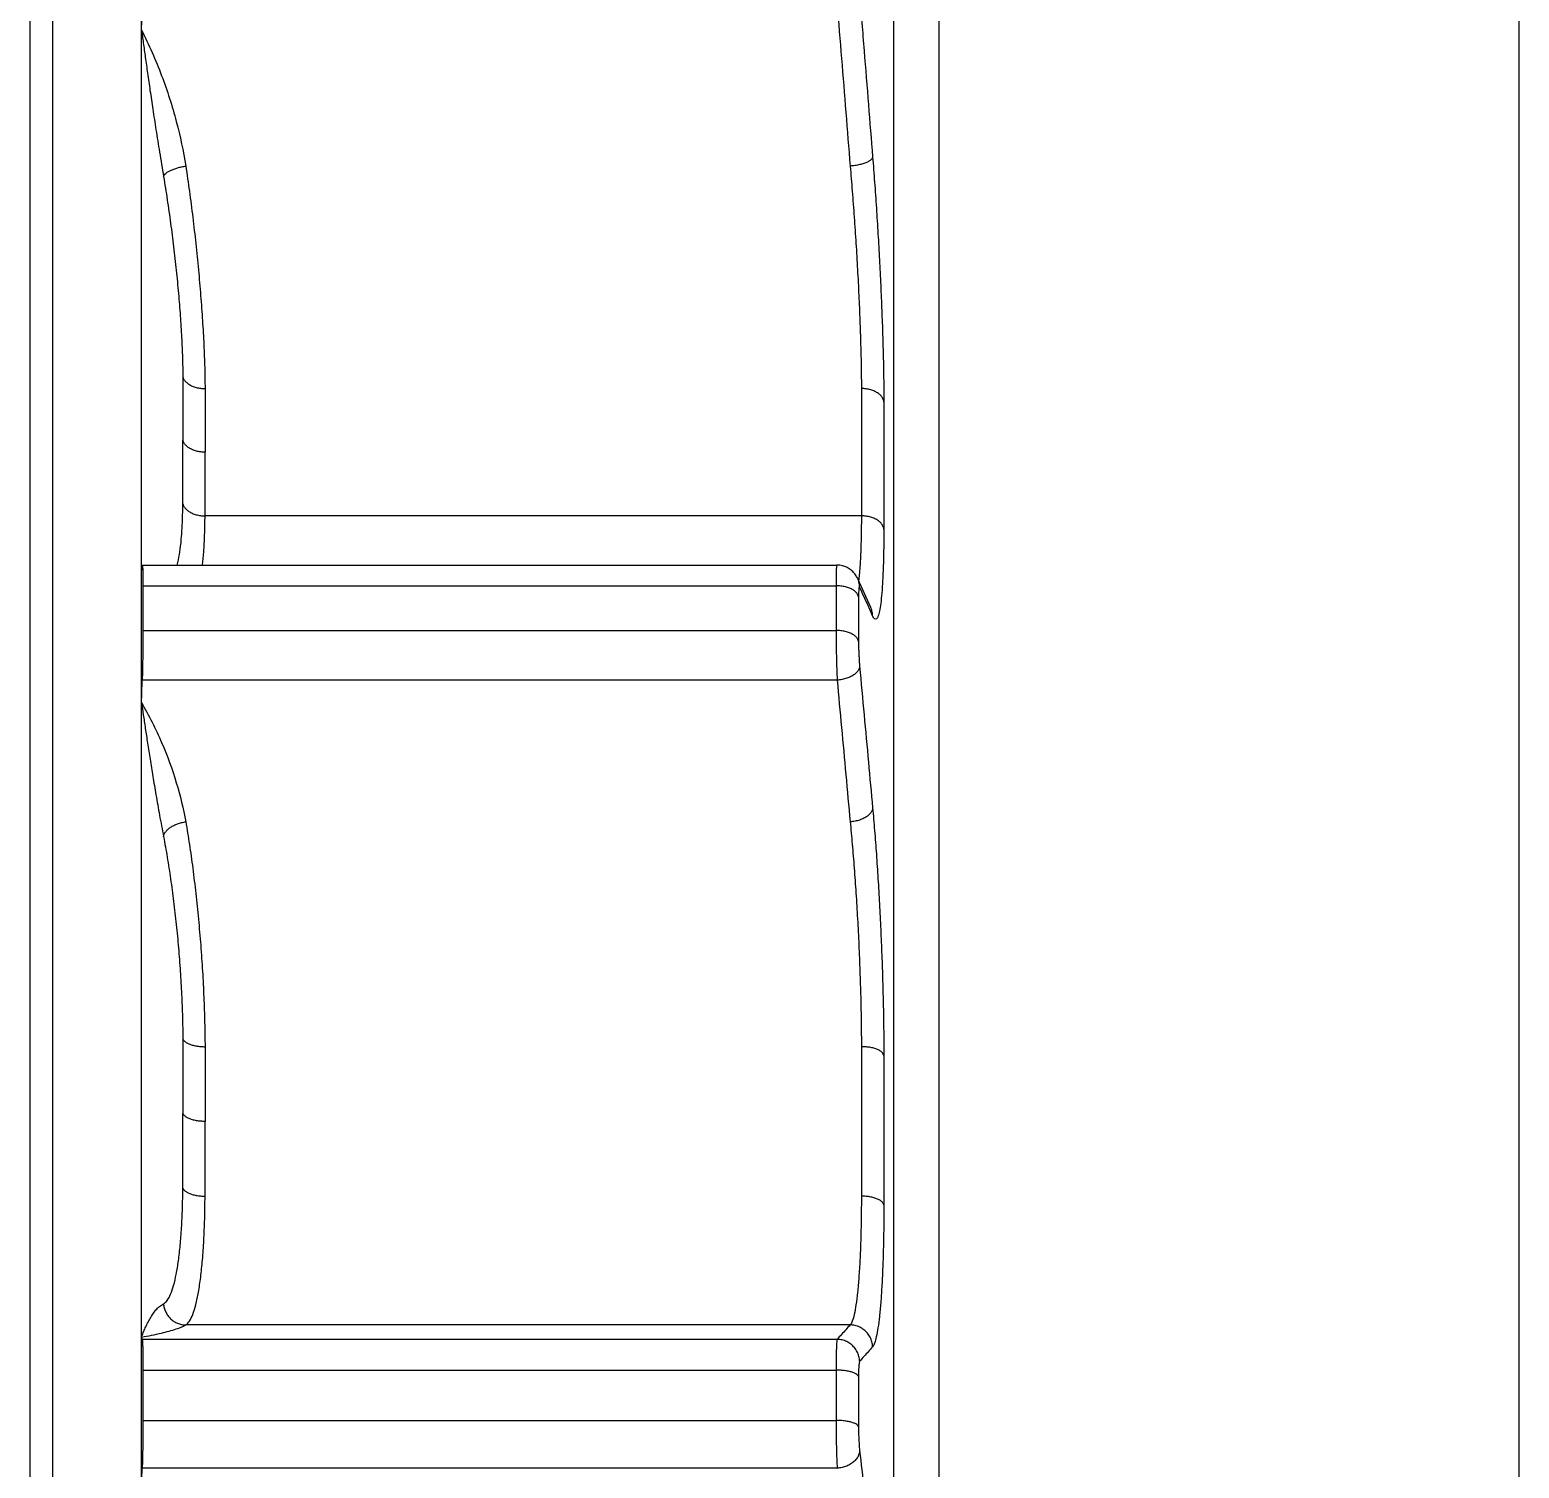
# Model space of a CAD drawing. Extents: x 21 to 383, y 33 to 269.
# Drawn here: x 309.6 to 342.51, y 214.27 to 246.05 of the extents above; entities that cross this region are included whole.
import ezdxf

# ---------------------------------------------------------------- set-up
doc = ezdxf.new("R2010")
doc.units = 0
doc.header["$MEASUREMENT"] = 0
doc.layers.get('0').update_dxf_attribs({"linetype": 'CONTINUOUS'})

msp = doc.modelspace()

# ---------------------------------------------------------------- linework, layer by layer
at = {"color": 7, "linetype": 'Continuous'}
for p, q in [((310.1, 267.677), (310.1, 116.177)), ((312.069, 116.66), (312.069, 267.7)), ((309.6, 267.177), (309.6, 116.677)), ((328.695, 125.484), (328.695, 258.896)), ((329.689, 257.981), (329.689, 126.399)), ((342.51, 126.399), (342.51, 257.981)), ((327.975, 235.312), (313.472, 235.312)), ((312.087, 234.224), (327.433, 234.224)), ((312.099, 233.768), (312.099, 232.78)), ((312.099, 233.768), (327.414, 233.768)), ((327.414, 233.768), (327.414, 232.78)), ((328.181, 233.287), (327.893, 233.924)), ((327.911, 233.52), (327.911, 232.538)), ((312.099, 232.78), (327.414, 232.78)), ((327.439, 231.683), (312.084, 231.683)), ((327.726, 217.437), (313.046, 217.437)), ((327.439, 217.118), (312.084, 217.118)), ((312.099, 216.44), (312.099, 215.328)), ((312.099, 216.44), (327.414, 216.44)), ((327.414, 216.44), (327.414, 215.328)), ((327.911, 216.295), (327.911, 215.189)), ((312.099, 215.328), (327.414, 215.328)), ((327.439, 214.272), (312.084, 214.272))]:
    msp.add_line(p, q, dxfattribs=at)
msp.add_lwpolyline([(327.893, 233.925), (327.888, 233.935), (327.879, 233.953), (327.869, 233.972), (327.858, 233.99), (327.845, 234.009), (327.831, 234.028), (327.816, 234.046), (327.8, 234.064), (327.783, 234.082), (327.765, 234.099), (327.746, 234.115), (327.725, 234.13), (327.703, 234.145), (327.681, 234.159), (327.657, 234.171), (327.633, 234.183), (327.607, 234.193), (327.581, 234.202), (327.554, 234.209), (327.526, 234.215), (327.498, 234.22), (327.47, 234.223), (327.441, 234.224), (327.433, 234.224)], dxfattribs=at)
for points, knots in [([(312.069, 246.051), (312.072, 246.144), (312.076, 246.332), (312.081, 246.519), (312.084, 246.614)], [0, 0, 0, 0, 0.2805217, 0.562986, 0.562986, 0.562986, 0.562986]), ([(327.439, 246.614), (327.471, 246.215), (327.535, 245.419), (327.631, 244.228), (327.694, 243.435), (327.726, 243.04)], [0, 0, 0, 0, 1.200101, 2.39525, 3.585424, 3.585424, 3.585424, 3.585424]), ([(327.936, 246.817), (327.969, 246.408), (328.034, 245.602), (328.129, 244.41), (328.192, 243.628), (328.223, 243.242)], [0, 0, 0, 0, 1.231356, 2.425466, 3.586028, 3.586028, 3.586028, 3.586028]), ([(312.069, 246.051), (312.233, 245.72), (312.525, 245.057), (312.85, 244.047), (312.991, 243.371), (313.046, 243.04)], [0, 0, 0, 0, 1.107092, 2.170075, 3.176516, 3.176516, 3.176516, 3.176516]), ([(312.069, 246.051), (312.082, 245.954), (312.109, 245.751), (312.153, 245.432), (312.202, 245.083), (312.257, 244.701), (312.319, 244.284), (312.389, 243.83), (312.468, 243.332), (312.525, 242.987), (312.555, 242.806)], [0, 0, 0, 0, 0.291938, 0.61426, 0.966393, 1.35092, 1.770957, 2.229977, 2.731715, 3.280724, 3.280724, 3.280724, 3.280724]), ([(328.223, 243.242), (328.221, 243.228), (328.207, 243.198), (328.166, 243.16), (328.105, 243.125), (328.027, 243.095), (327.935, 243.069), (327.833, 243.05), (327.762, 243.042), (327.726, 243.04)], [0, 0, 0, 0, 0.0418055, 0.0962724, 0.1662022, 0.2507812, 0.3473616, 0.4522444, 0.5611221, 0.5611221, 0.5611221, 0.5611221]), ([(328.223, 243.242), (328.238, 243.056), (328.266, 242.68), (328.306, 242.114), (328.341, 241.543), (328.374, 240.973), (328.402, 240.409), (328.425, 239.854), (328.445, 239.315), (328.459, 238.796), (328.468, 238.305), (328.471, 237.987), (328.472, 237.833)], [0, 0, 0, 0, 0.560491, 1.130761, 1.703911, 2.276137, 2.842883, 3.399489, 3.940881, 4.461386, 4.955657, 5.416015, 5.416015, 5.416015, 5.416015]), ([(312.555, 242.806), (312.558, 242.819), (312.571, 242.845), (312.604, 242.88), (312.652, 242.914), (312.713, 242.946), (312.786, 242.976), (312.867, 243.003), (312.955, 243.024), (313.016, 243.035), (313.046, 243.04)], [0, 0, 0, 0, 0.0375501, 0.0850512, 0.1438906, 0.2136063, 0.2927106, 0.3790838, 0.4702011, 0.563298, 0.563298, 0.563298, 0.563298]), ([(313.046, 243.04), (313.074, 242.854), (313.128, 242.477), (313.202, 241.907), (313.268, 241.329), (313.327, 240.751), (313.376, 240.183), (313.416, 239.63), (313.446, 239.101), (313.465, 238.601), (313.471, 238.279), (313.472, 238.124)], [0, 0, 0, 0, 0.563378, 1.141541, 1.72596, 2.308716, 2.882062, 3.43853, 3.97101, 4.472812, 4.937709, 4.937709, 4.937709, 4.937709]), ([(327.726, 243.04), (327.742, 242.854), (327.774, 242.479), (327.816, 241.91), (327.855, 241.333), (327.889, 240.757), (327.918, 240.188), (327.942, 239.634), (327.959, 239.104), (327.971, 238.603), (327.974, 238.28), (327.975, 238.124)], [0, 0, 0, 0, 0.557662, 1.130706, 1.711318, 2.291561, 2.863661, 3.420006, 3.953352, 4.456615, 4.923198, 4.923198, 4.923198, 4.923198]), ([(312.555, 242.806), (312.584, 242.637), (312.638, 242.294), (312.712, 241.777), (312.778, 241.257), (312.836, 240.74), (312.885, 240.232), (312.925, 239.737), (312.955, 239.263), (312.974, 238.815), (312.98, 238.525), (312.98, 238.386)], [0, 0, 0, 0, 0.516396, 1.04077, 1.566657, 2.088613, 2.601316, 3.099232, 3.576549, 4.027245, 4.445285, 4.445285, 4.445285, 4.445285]), ([(312.98, 238.386), (312.986, 238.364), (313.005, 238.321), (313.052, 238.265), (313.115, 238.216), (313.191, 238.175), (313.278, 238.146), (313.373, 238.128), (313.438, 238.124), (313.472, 238.124)], [0, 0, 0, 0, 0.0665635, 0.1387675, 0.2179529, 0.3041784, 0.3965013, 0.4932732, 0.5924, 0.5924, 0.5924, 0.5924]), ([(312.98, 238.386), (312.981, 238.23), (312.983, 237.918), (312.984, 237.449), (312.984, 237.137), (312.984, 236.981)], [0, 0, 0, 0, 0.468053, 0.936171, 1.404258, 1.404258, 1.404258, 1.404258]), ([(313.472, 238.124), (313.472, 237.968), (313.474, 237.655), (313.475, 237.187), (313.476, 236.874), (313.476, 236.718)], [0, 0, 0, 0, 0.468733, 0.937379, 1.405946, 1.405946, 1.405946, 1.405946]), ([(328.472, 237.833), (328.469, 237.856), (328.454, 237.903), (328.411, 237.965), (328.349, 238.02), (328.271, 238.065), (328.179, 238.099), (328.079, 238.12), (328.01, 238.124), (327.975, 238.124)], [0, 0, 0, 0, 0.0691287, 0.1436599, 0.2257826, 0.3159747, 0.4133326, 0.5159802, 0.6214317, 0.6214317, 0.6214317, 0.6214317]), ([(327.975, 238.124), (327.976, 237.812), (327.977, 237.187), (327.977, 236.249), (327.976, 235.625), (327.975, 235.312)], [0, 0, 0, 0, 0.937307, 1.874577, 2.81188, 2.81188, 2.81188, 2.81188]), ([(328.472, 237.833), (328.472, 237.521), (328.474, 236.895), (328.474, 235.957), (328.472, 235.332), (328.472, 235.02)], [0, 0, 0, 0, 0.937707, 1.875818, 2.81354, 2.81354, 2.81354, 2.81354]), ([(312.98, 235.577), (312.981, 235.733), (312.983, 236.045), (312.984, 236.513), (312.984, 236.825), (312.984, 236.981)], [0, 0, 0, 0, 0.468032, 0.936138, 1.404221, 1.404221, 1.404221, 1.404221]), ([(313.476, 236.718), (313.443, 236.718), (313.377, 236.722), (313.283, 236.741), (313.196, 236.77), (313.119, 236.811), (313.056, 236.86), (313.009, 236.917), (312.99, 236.96), (312.984, 236.981)], [0, 0, 0, 0, 0.0988492, 0.195412, 0.2880086, 0.3750668, 0.4545506, 0.526574, 0.5930368, 0.5930368, 0.5930368, 0.5930368]), ([(313.472, 235.312), (313.472, 235.468), (313.474, 235.781), (313.475, 236.249), (313.476, 236.562), (313.476, 236.718)], [0, 0, 0, 0, 0.468733, 0.937379, 1.405946, 1.405946, 1.405946, 1.405946]), ([(312.857, 234.224), (312.867, 234.261), (312.895, 234.377), (312.929, 234.59), (312.957, 234.877), (312.975, 235.212), (312.98, 235.451), (312.98, 235.577)], [0, 0, 0, 0, 0.116277, 0.355934, 0.645435, 0.982025, 1.361769, 1.361769, 1.361769, 1.361769]), ([(312.98, 235.577), (312.986, 235.556), (313.005, 235.513), (313.052, 235.456), (313.115, 235.406), (313.191, 235.366), (313.278, 235.335), (313.373, 235.317), (313.438, 235.312), (313.472, 235.312)], [0, 0, 0, 0, 0.0667337, 0.139183, 0.2186375, 0.305113, 0.3976352, 0.4945347, 0.5937054, 0.5937054, 0.5937054, 0.5937054]), ([(313.419, 234.224), (313.43, 234.321), (313.449, 234.543), (313.466, 234.906), (313.471, 235.171), (313.472, 235.312)], [0, 0, 0, 0, 0.292436, 0.667276, 1.089664, 1.089664, 1.089664, 1.089664]), ([(327.975, 235.312), (327.974, 235.171), (327.972, 234.904), (327.961, 234.531), (327.946, 234.237), (327.932, 234.069), (327.926, 234.009)], [0, 0, 0, 0, 0.423802, 0.799273, 1.121534, 1.304734, 1.304734, 1.304734, 1.304734]), ([(328.472, 235.02), (328.469, 235.042), (328.454, 235.089), (328.411, 235.152), (328.349, 235.207), (328.271, 235.253), (328.179, 235.286), (328.079, 235.307), (328.01, 235.312), (327.975, 235.312)], [0, 0, 0, 0, 0.0691922, 0.1438384, 0.2260978, 0.3164217, 0.4138867, 0.5166037, 0.6220792, 0.6220792, 0.6220792, 0.6220792]), ([(328.472, 235.02), (328.471, 234.879), (328.469, 234.612), (328.46, 234.233), (328.446, 233.903), (328.428, 233.622), (328.405, 233.397), (328.38, 233.22), (328.349, 233.113), (328.32, 233.027), (328.246, 233.037), (328.234, 233.082), (328.223, 233.106)], [0, 0, 0, 0, 0.422153, 0.80215, 1.134293, 1.415817, 1.644381, 1.818513, 1.937676, 2.004241, 2.043983, 2.123014, 2.123014, 2.123014, 2.123014]), ([(312.079, 234.177), (312.078, 234.171), (312.075, 234.149), (312.072, 234.127), (312.069, 234.11)], [0, 0, 0, 0, 0.01687998, 0.06728629, 0.06728629, 0.06728629, 0.06728629]), ([(312.087, 234.224), (312.092, 234.225), (312.089, 234.194), (312.096, 234.166), (312.096, 234.093), (312.098, 234.005), (312.099, 233.893), (312.099, 233.812), (312.099, 233.768)], [0, 0, 0, 0, 0.014032, 0.0549394, 0.1218426, 0.2129271, 0.3256855, 0.4570084, 0.4570084, 0.4570084, 0.4570084]), ([(327.433, 234.224), (327.428, 234.225), (327.428, 234.196), (327.421, 234.165), (327.419, 234.093), (327.416, 234.005), (327.415, 233.893), (327.414, 233.812), (327.414, 233.768)], [0, 0, 0, 0, 0.0146447, 0.055725, 0.1227013, 0.2138095, 0.3265623, 0.4578611, 0.4578611, 0.4578611, 0.4578611]), ([(327.926, 234.009), (327.924, 233.982), (327.921, 233.953), (327.917, 233.923), (327.917, 233.921)], [0, 0, 0, 0, 0.08172366, 0.08766798, 0.08766798, 0.08766798, 0.08766798]), ([(327.911, 233.52), (327.908, 233.539), (327.893, 233.58), (327.85, 233.633), (327.788, 233.68), (327.709, 233.718), (327.619, 233.746), (327.519, 233.764), (327.45, 233.768), (327.414, 233.768)], [0, 0, 0, 0, 0.0597501, 0.1268169, 0.2037274, 0.2907296, 0.386467, 0.4885438, 0.5939383, 0.5939383, 0.5939383, 0.5939383]), ([(327.936, 233.741), (327.935, 233.777), (327.926, 233.84), (327.905, 233.9), (327.893, 233.924)], [0, 0, 0, 0, 0.1076119, 0.1891207, 0.1891207, 0.1891207, 0.1891207]), ([(327.936, 233.741), (327.935, 233.744), (327.927, 233.753), (327.921, 233.727), (327.917, 233.702), (327.914, 233.652), (327.912, 233.591), (327.911, 233.545), (327.911, 233.52)], [0, 0, 0, 0, 0.0097149, 0.0231719, 0.0539081, 0.1015428, 0.1644953, 0.2399964, 0.2399964, 0.2399964, 0.2399964]), ([(328.099, 233.381), (328.077, 233.429), (328.023, 233.549), (327.969, 233.668), (327.936, 233.741)], [0, 0, 0, 0, 0.1554599, 0.3948947, 0.3948947, 0.3948947, 0.3948947]), ([(328.161, 233.242), (328.151, 233.265), (328.13, 233.312), (328.109, 233.358), (328.099, 233.381)], [0, 0, 0, 0, 0.0759078, 0.1524992, 0.1524992, 0.1524992, 0.1524992]), ([(328.223, 233.106), (328.222, 233.142), (328.212, 233.204), (328.192, 233.263), (328.181, 233.287)], [0, 0, 0, 0, 0.107503, 0.1864344, 0.1864344, 0.1864344, 0.1864344]), ([(312.099, 232.78), (312.099, 232.731), (312.099, 232.629), (312.098, 232.473), (312.096, 232.31), (312.094, 232.146), (312.091, 231.985), (312.088, 231.831), (312.085, 231.731), (312.084, 231.683)], [0, 0, 0, 0, 0.147444, 0.305406, 0.469528, 0.635277, 0.798074, 0.953424, 1.097031, 1.097031, 1.097031, 1.097031]), ([(327.911, 232.538), (327.908, 232.557), (327.893, 232.597), (327.85, 232.649), (327.787, 232.694), (327.709, 232.732), (327.618, 232.759), (327.519, 232.777), (327.45, 232.78), (327.414, 232.78)], [0, 0, 0, 0, 0.0584891, 0.1245723, 0.2008086, 0.2874022, 0.382932, 0.4849345, 0.5903209, 0.5903209, 0.5903209, 0.5903209]), ([(327.414, 232.78), (327.414, 232.731), (327.415, 232.629), (327.417, 232.473), (327.419, 232.31), (327.423, 232.146), (327.428, 231.985), (327.433, 231.831), (327.437, 231.731), (327.439, 231.683)], [0, 0, 0, 0, 0.147408, 0.305344, 0.469459, 0.63523, 0.798085, 0.953524, 1.097247, 1.097247, 1.097247, 1.097247]), ([(327.911, 232.538), (327.911, 232.509), (327.912, 232.45), (327.914, 232.357), (327.918, 232.262), (327.923, 232.167), (327.929, 232.076), (327.933, 232.018), (327.936, 231.989)], [0, 0, 0, 0, 0.0862374, 0.1796471, 0.2762306, 0.3724735, 0.4648469, 0.5493726, 0.5493726, 0.5493726, 0.5493726]), ([(327.936, 231.989), (327.935, 231.968), (327.923, 231.923), (327.882, 231.861), (327.821, 231.806), (327.742, 231.758), (327.65, 231.721), (327.547, 231.695), (327.476, 231.686), (327.439, 231.683)], [0, 0, 0, 0, 0.0646015, 0.1365857, 0.2184903, 0.3104859, 0.4110484, 0.5175559, 0.6267455, 0.6267455, 0.6267455, 0.6267455]), ([(327.936, 231.989), (327.969, 231.631), (328.034, 230.925), (328.129, 229.881), (328.192, 229.195), (328.223, 228.858)], [0, 0, 0, 0, 1.07996, 2.127216, 3.144954, 3.144954, 3.144954, 3.144954]), ([(312.069, 231.19), (312.072, 231.272), (312.076, 231.437), (312.081, 231.601), (312.084, 231.683)], [0, 0, 0, 0, 0.2457882, 0.4932785, 0.4932785, 0.4932785, 0.4932785]), ([(327.439, 231.683), (327.471, 231.334), (327.535, 230.637), (327.631, 229.593), (327.694, 228.899), (327.726, 228.552)], [0, 0, 0, 0, 1.052427, 2.100507, 3.144217, 3.144217, 3.144217, 3.144217]), ([(312.069, 231.19), (312.232, 230.902), (312.523, 230.324), (312.849, 229.438), (312.991, 228.843), (313.046, 228.552)], [0, 0, 0, 0, 0.993187, 1.937529, 2.825012, 2.825012, 2.825012, 2.825012]), ([(312.069, 231.19), (312.082, 231.099), (312.109, 230.908), (312.153, 230.608), (312.202, 230.282), (312.257, 229.929), (312.319, 229.547), (312.388, 229.135), (312.467, 228.691), (312.525, 228.385), (312.555, 228.226)], [0, 0, 0, 0, 0.276697, 0.580228, 0.909414, 1.265916, 1.651691, 2.068753, 2.519027, 3.004774, 3.004774, 3.004774, 3.004774]), ([(328.223, 228.858), (328.222, 228.836), (328.21, 228.791), (328.169, 228.73), (328.107, 228.674), (328.029, 228.627), (327.936, 228.589), (327.834, 228.563), (327.762, 228.555), (327.726, 228.552)], [0, 0, 0, 0, 0.0645618, 0.1365059, 0.2183531, 0.3102687, 0.4107315, 0.5171274, 0.6262039, 0.6262039, 0.6262039, 0.6262039]), ([(328.223, 228.858), (328.238, 228.692), (328.267, 228.352), (328.306, 227.831), (328.342, 227.291), (328.374, 226.737), (328.402, 226.174), (328.426, 225.606), (328.445, 225.038), (328.459, 224.477), (328.468, 223.928), (328.471, 223.568), (328.472, 223.391)], [0, 0, 0, 0, 0.499715, 1.024146, 1.566459, 2.122716, 2.688341, 3.258634, 3.828452, 4.391917, 4.943377, 5.474322, 5.474322, 5.474322, 5.474322]), ([(312.555, 228.226), (312.557, 228.244), (312.569, 228.283), (312.602, 228.337), (312.65, 228.389), (312.712, 228.436), (312.785, 228.477), (312.867, 228.511), (312.955, 228.537), (313.015, 228.548), (313.046, 228.552)], [0, 0, 0, 0, 0.0565172, 0.1192372, 0.1893821, 0.2669526, 0.3510514, 0.4401608, 0.5323602, 0.6255044, 0.6255044, 0.6255044, 0.6255044]), ([(313.046, 228.552), (313.075, 228.387), (313.129, 228.045), (313.203, 227.518), (313.269, 226.967), (313.327, 226.401), (313.377, 225.826), (313.417, 225.25), (313.446, 224.681), (313.465, 224.127), (313.471, 223.763), (313.472, 223.584)], [0, 0, 0, 0, 0.504012, 1.038531, 1.595701, 2.167949, 2.747628, 3.327138, 3.899017, 4.45602, 4.991173, 4.991173, 4.991173, 4.991173]), ([(327.726, 228.552), (327.743, 228.387), (327.774, 228.046), (327.817, 227.521), (327.856, 226.972), (327.89, 226.406), (327.919, 225.831), (327.942, 225.255), (327.96, 224.685), (327.971, 224.129), (327.974, 223.763), (327.975, 223.584)], [0, 0, 0, 0, 0.498015, 1.027207, 1.580373, 2.149915, 2.728195, 3.307499, 3.880257, 4.438843, 4.975918, 4.975918, 4.975918, 4.975918]), ([(312.555, 228.226), (312.584, 228.074), (312.639, 227.763), (312.713, 227.286), (312.779, 226.79), (312.837, 226.282), (312.886, 225.768), (312.926, 225.253), (312.955, 224.743), (312.974, 224.246), (312.98, 223.919), (312.98, 223.758)], [0, 0, 0, 0, 0.462312, 0.947479, 1.44917, 1.961937, 2.480415, 2.998968, 3.511567, 4.011797, 4.492988, 4.492988, 4.492988, 4.492988]), ([(312.98, 223.758), (312.986, 223.743), (313.008, 223.713), (313.054, 223.676), (313.117, 223.644), (313.193, 223.618), (313.279, 223.599), (313.374, 223.587), (313.439, 223.584), (313.472, 223.584)], [0, 0, 0, 0, 0.0486688, 0.1074214, 0.1775035, 0.2582349, 0.3477726, 0.4435512, 0.5425713, 0.5425713, 0.5425713, 0.5425713]), ([(312.98, 223.758), (312.981, 223.575), (312.983, 223.209), (312.984, 222.659), (312.984, 222.292), (312.984, 222.109)], [0, 0, 0, 0, 0.549635, 1.099351, 1.649032, 1.649032, 1.649032, 1.649032]), ([(313.472, 223.584), (313.472, 223.401), (313.474, 223.034), (313.475, 222.484), (313.476, 222.117), (313.476, 221.933)], [0, 0, 0, 0, 0.550439, 1.100778, 1.651025, 1.651025, 1.651025, 1.651025]), ([(328.472, 223.391), (328.468, 223.406), (328.452, 223.44), (328.408, 223.481), (328.347, 223.517), (328.269, 223.546), (328.178, 223.568), (328.079, 223.582), (328.01, 223.584), (327.975, 223.584)], [0, 0, 0, 0, 0.0484621, 0.1069546, 0.1781089, 0.2616602, 0.3556458, 0.4570868, 0.5624063, 0.5624063, 0.5624063, 0.5624063]), ([(327.975, 223.584), (327.976, 223.217), (327.977, 222.484), (327.977, 221.383), (327.976, 220.649), (327.975, 220.282)], [0, 0, 0, 0, 1.100695, 2.201347, 3.302039, 3.302039, 3.302039, 3.302039]), ([(328.472, 223.391), (328.472, 223.023), (328.474, 222.289), (328.474, 221.188), (328.472, 220.454), (328.472, 220.087)], [0, 0, 0, 0, 1.101169, 2.202809, 3.303988, 3.303988, 3.303988, 3.303988]), ([(312.98, 220.46), (312.981, 220.643), (312.983, 221.01), (312.984, 221.56), (312.984, 221.926), (312.984, 222.109)], [0, 0, 0, 0, 0.549622, 1.099329, 1.649008, 1.649008, 1.649008, 1.649008]), ([(313.476, 221.933), (313.443, 221.933), (313.378, 221.936), (313.284, 221.948), (313.197, 221.968), (313.121, 221.995), (313.058, 222.027), (313.012, 222.064), (312.991, 222.094), (312.984, 222.109)], [0, 0, 0, 0, 0.0987385, 0.1943037, 0.2841033, 0.3656032, 0.4359253, 0.4945241, 0.5431427, 0.5431427, 0.5431427, 0.5431427]), ([(313.472, 220.282), (313.472, 220.466), (313.474, 220.833), (313.475, 221.383), (313.476, 221.75), (313.476, 221.933)], [0, 0, 0, 0, 0.550439, 1.100778, 1.651025, 1.651025, 1.651025, 1.651025]), ([(312.555, 217.904), (312.588, 217.921), (312.651, 217.989), (312.721, 218.129), (312.785, 218.324), (312.841, 218.57), (312.889, 218.866), (312.928, 219.209), (312.956, 219.593), (312.975, 220.015), (312.98, 220.308), (312.98, 220.46)], [0, 0, 0, 0, 0.111116, 0.266186, 0.470297, 0.723569, 1.024355, 1.370012, 1.757036, 2.181022, 2.636631, 2.636631, 2.636631, 2.636631]), ([(312.98, 220.46), (312.986, 220.445), (313.008, 220.415), (313.054, 220.378), (313.117, 220.345), (313.193, 220.318), (313.279, 220.298), (313.373, 220.285), (313.438, 220.282), (313.472, 220.282)], [0, 0, 0, 0, 0.0488513, 0.1078403, 0.1781609, 0.2591017, 0.3488007, 0.4446805, 0.543735, 0.543735, 0.543735, 0.543735]), ([(313.046, 217.437), (313.079, 217.457), (313.142, 217.532), (313.211, 217.685), (313.275, 217.901), (313.332, 218.175), (313.38, 218.506), (313.419, 218.888), (313.448, 219.317), (313.466, 219.787), (313.471, 220.113), (313.472, 220.282)], [0, 0, 0, 0, 0.115029, 0.281795, 0.505727, 0.786628, 1.121945, 1.507822, 1.939533, 2.411707, 2.918464, 2.918464, 2.918464, 2.918464]), ([(327.975, 220.282), (327.974, 220.113), (327.971, 219.786), (327.961, 219.315), (327.944, 218.885), (327.921, 218.503), (327.892, 218.173), (327.859, 217.9), (327.823, 217.687), (327.783, 217.538), (327.748, 217.46), (327.726, 217.437)], [0, 0, 0, 0, 0.508516, 0.981769, 1.413524, 1.798065, 2.130403, 2.406308, 2.622555, 2.777253, 2.87176, 2.87176, 2.87176, 2.87176]), ([(328.472, 220.087), (328.468, 220.102), (328.452, 220.136), (328.408, 220.177), (328.347, 220.213), (328.269, 220.243), (328.178, 220.265), (328.079, 220.279), (328.01, 220.282), (327.975, 220.282)], [0, 0, 0, 0, 0.0485331, 0.1071403, 0.1784183, 0.2620811, 0.3561538, 0.4576498, 0.5629882, 0.5629882, 0.5629882, 0.5629882]), ([(328.472, 220.087), (328.471, 219.918), (328.469, 219.591), (328.46, 219.119), (328.446, 218.682), (328.427, 218.288), (328.404, 217.939), (328.376, 217.638), (328.345, 217.388), (328.311, 217.191), (328.274, 217.052), (328.243, 216.977), (328.223, 216.954)], [0, 0, 0, 0, 0.505412, 0.980544, 1.418174, 1.81434, 2.165334, 2.468245, 2.720639, 2.920329, 3.065766, 3.15658, 3.15658, 3.15658, 3.15658]), ([(312.069, 217.168), (312.082, 217.202), (312.108, 217.27), (312.152, 217.373), (312.2, 217.477), (312.255, 217.579), (312.316, 217.677), (312.385, 217.768), (312.462, 217.847), (312.524, 217.887), (312.555, 217.904)], [0, 0, 0, 0, 0.1075804, 0.2199106, 0.3348501, 0.4510789, 0.5670713, 0.6811201, 0.7917076, 0.8987316, 0.8987316, 0.8987316, 0.8987316]), ([(312.555, 217.904), (312.557, 217.873), (312.568, 217.811), (312.6, 217.723), (312.648, 217.643), (312.709, 217.572), (312.782, 217.514), (312.865, 217.471), (312.954, 217.444), (313.016, 217.437), (313.046, 217.437)], [0, 0, 0, 0, 0.0929961, 0.1861135, 0.2792569, 0.3723272, 0.4652353, 0.5579142, 0.6503286, 0.7424797, 0.7424797, 0.7424797, 0.7424797]), ([(312.069, 217.168), (312.218, 217.195), (312.476, 217.246), (312.804, 217.332), (312.98, 217.402), (313.046, 217.437)], [0, 0, 0, 0, 0.452441, 0.789474, 1.016279, 1.016279, 1.016279, 1.016279]), ([(327.726, 217.437), (327.694, 217.402), (327.631, 217.331), (327.535, 217.225), (327.471, 217.154), (327.439, 217.118)], [0, 0, 0, 0, 0.1422047, 0.2852067, 0.4289961, 0.4289961, 0.4289961, 0.4289961]), ([(328.223, 216.954), (328.222, 216.991), (328.211, 217.063), (328.172, 217.166), (328.112, 217.258), (328.033, 217.334), (327.939, 217.392), (327.835, 217.428), (327.762, 217.437), (327.726, 217.437)], [0, 0, 0, 0, 0.1089156, 0.2179693, 0.3271237, 0.4363226, 0.5455012, 0.6545987, 0.7635695, 0.7635695, 0.7635695, 0.7635695]), ([(312.084, 217.118), (312.081, 217.126), (312.076, 217.143), (312.072, 217.16), (312.069, 217.168)], [0, 0, 0, 0, 0.02621992, 0.05225776, 0.05225776, 0.05225776, 0.05225776]), ([(312.084, 217.118), (312.086, 217.109), (312.088, 217.081), (312.092, 217.028), (312.094, 216.949), (312.096, 216.847), (312.098, 216.726), (312.099, 216.588), (312.099, 216.491), (312.099, 216.44)], [0, 0, 0, 0, 0.0278274, 0.0822126, 0.1617507, 0.2642665, 0.3869346, 0.5263687, 0.6787209, 0.6787209, 0.6787209, 0.6787209]), ([(327.439, 217.118), (327.435, 217.109), (327.432, 217.081), (327.427, 217.028), (327.423, 216.949), (327.419, 216.847), (327.416, 216.726), (327.415, 216.588), (327.414, 216.491), (327.414, 216.44)], [0, 0, 0, 0, 0.0282262, 0.0827909, 0.1624271, 0.264991, 0.3876708, 0.5270919, 0.6794149, 0.6794149, 0.6794149, 0.6794149]), ([(327.936, 216.634), (327.935, 216.671), (327.924, 216.743), (327.885, 216.846), (327.825, 216.938), (327.746, 217.015), (327.652, 217.073), (327.549, 217.109), (327.476, 217.118), (327.439, 217.118)], [0, 0, 0, 0, 0.1090263, 0.2181918, 0.3274583, 0.4367686, 0.5460575, 0.6552633, 0.7643405, 0.7643405, 0.7643405, 0.7643405]), ([(328.223, 216.954), (328.192, 216.92), (328.129, 216.85), (328.034, 216.743), (327.969, 216.671), (327.936, 216.634)], [0, 0, 0, 0, 0.1388483, 0.2818905, 0.429602, 0.429602, 0.429602, 0.429602]), ([(327.936, 216.634), (327.932, 216.63), (327.928, 216.611), (327.922, 216.576), (327.917, 216.524), (327.914, 216.458), (327.912, 216.38), (327.911, 216.324), (327.911, 216.295)], [0, 0, 0, 0, 0.0187116, 0.0547781, 0.1072589, 0.1743286, 0.2535999, 0.3415956, 0.3415956, 0.3415956, 0.3415956]), ([(327.911, 216.295), (327.908, 216.307), (327.89, 216.333), (327.847, 216.363), (327.785, 216.389), (327.708, 216.411), (327.618, 216.427), (327.518, 216.437), (327.45, 216.44), (327.414, 216.44)], [0, 0, 0, 0, 0.0383933, 0.0899387, 0.1567496, 0.23782, 0.3305961, 0.431621, 0.5368994, 0.5368994, 0.5368994, 0.5368994]), ([(312.099, 215.328), (312.099, 215.274), (312.099, 215.165), (312.098, 215.001), (312.096, 214.837), (312.094, 214.679), (312.091, 214.531), (312.088, 214.396), (312.085, 214.311), (312.084, 214.272)], [0, 0, 0, 0, 0.161652, 0.327157, 0.491947, 0.651471, 0.801323, 0.937364, 1.055834, 1.055834, 1.055834, 1.055834]), ([(327.911, 215.189), (327.908, 215.201), (327.89, 215.226), (327.846, 215.254), (327.785, 215.279), (327.708, 215.3), (327.618, 215.316), (327.518, 215.325), (327.45, 215.328), (327.414, 215.328)], [0, 0, 0, 0, 0.0371105, 0.087824, 0.1541309, 0.2349167, 0.3275536, 0.4285298, 0.533803, 0.533803, 0.533803, 0.533803]), ([(327.414, 215.328), (327.414, 215.274), (327.415, 215.165), (327.416, 215.001), (327.419, 214.837), (327.423, 214.679), (327.427, 214.531), (327.433, 214.396), (327.437, 214.311), (327.439, 214.272)], [0, 0, 0, 0, 0.161613, 0.327093, 0.491879, 0.65143, 0.801345, 0.937482, 1.056079, 1.056079, 1.056079, 1.056079]), ([(327.911, 215.189), (327.911, 215.158), (327.912, 215.094), (327.914, 214.999), (327.918, 214.905), (327.923, 214.816), (327.928, 214.735), (327.933, 214.685), (327.936, 214.661)], [0, 0, 0, 0, 0.0941861, 0.1910241, 0.2863353, 0.3766555, 0.4586688, 0.5288831, 0.5288831, 0.5288831, 0.5288831]), ([(327.936, 214.661), (327.935, 214.633), (327.924, 214.576), (327.884, 214.496), (327.823, 214.424), (327.744, 214.362), (327.651, 214.315), (327.548, 214.283), (327.476, 214.274), (327.439, 214.272)], [0, 0, 0, 0, 0.0841139, 0.1723124, 0.2660501, 0.3655841, 0.470116, 0.5780635, 0.6873632, 0.6873632, 0.6873632, 0.6873632]), ([(327.936, 214.661), (327.969, 214.376), (328.034, 213.814), (328.129, 212.983), (328.192, 212.438), (328.223, 212.169)], [0, 0, 0, 0, 0.861526, 1.696951, 2.508819, 2.508819, 2.508819, 2.508819]), ([(312.069, 213.879), (312.072, 213.945), (312.076, 214.075), (312.081, 214.206), (312.084, 214.272)], [0, 0, 0, 0, 0.1956313, 0.3926174, 0.3926174, 0.3926174, 0.3926174])]:
    msp.add_open_spline(points, degree=3, knots=knots, dxfattribs=at)
for points in [[(312.084, 234.21), (312.082, 234.199), (312.08, 234.188), (312.079, 234.177)], [(312.084, 234.21), (312.084, 234.215), (312.083, 234.223), (312.087, 234.224)], [(327.917, 233.921), (327.916, 233.908), (327.914, 233.895), (327.913, 233.882)], [(328.223, 233.106), (328.202, 233.151), (328.182, 233.197), (328.161, 233.242)]]:
    msp.add_open_spline(points, degree=3, dxfattribs=at)

doc.saveas('drawing.dxf')
